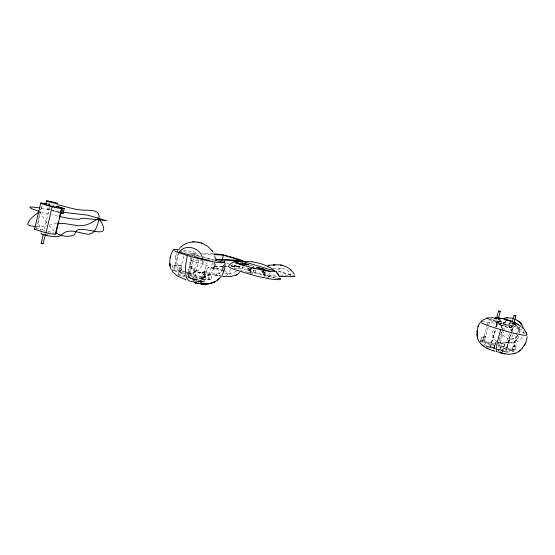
<?xml version="1.0" encoding="UTF-8"?>
<svg xmlns="http://www.w3.org/2000/svg" width="555" height="555" viewBox="0 0 555 555"><rect width="100%" height="100%" fill="white"/><g stroke="black" fill="none" stroke-linecap="round" stroke-linejoin="round"><path stroke-width="0.42" stroke-dasharray="2.77 2.08" d="M202.644 260.857C203.075 268.904 194.326 275.252 186.785 272.644M523.719 330.766L523.205 334.457M267.073 275.051L268.356 276.307L279.505 279.026M175.526 256.937C174.665 262.397 176.712 268.065 180.458 272.061M39.225 214.75L38.725 220.384A22.096 12.827 -73.1 0 0 39.058 224.893L40.466 229.819M175.651 256.209L176.629 252.955M224.026 264.936L223.831 266.053L224.095 264.575L222.118 270.458M175.505 257.027L175.664 256.112M215.458 264L213.959 268.849L211.406 272.658M39.509 213.155L39.877 211.483A39.093 12.522 -23 0 0 38.593 212.35M36.429 228.757L41.708 206.335M49.006 209.617L47.501 209.166L48.68 204.164L55.479 205.981M47.501 209.166L48.715 209.311L49.693 205.149M49.527 207.431L44.171 230.068A11.024 1.152 13.1 0 0 36.13 228.736M172.91 265.2L171.717 269.952L179.3 270.07L180.979 270.59L182.158 265.914L180.479 265.401L172.91 265.2L174.61 265.727L182.158 265.914M174.61 265.727L173.417 270.479L180.979 270.59M178.779 252.365L174.228 270.493A10.108 1.165 14 0 0 184.787 274.017M243.194 266.109L241.356 270.465M177.968 274.579L178.8 271.277M179.3 270.07L180.479 265.401M183.802 256.257L180.195 270.576A10.108 1.165 14 0 1 193.3 274.628L197.233 259.088M190.871 257.159L190.067 260.357A10.711 9.706 -88.3 0 0 197.025 272.567A10.711 9.706 -88.3 0 0 208.708 266.012L190.067 260.357L203.81 260.899M191.066 256.403L191.829 253.392L198.655 253.767M191.69 257.915L187.479 274.6L193.3 274.628M188.256 272.609L192.092 257.43M192.391 256.257L192.98 253.919M187.965 277.167L188.797 273.858M190.941 266.24A10.698 9.699 -88.3 0 0 205.78 270.778L207.022 270.798L204.143 282.1L202.894 282.12L188.096 277.514L190.941 266.24L192.217 266.275A10.67 9.671 -88.3 0 0 194.819 270.334L192.266 280.414M202.103 279.186A10.156 1.179 14.1 0 1 189.2 275.127L193.417 258.436M188.096 277.514L189.38 277.514L192.217 266.275M192.904 279.227L193.744 275.897M193.036 280.476L193.737 280.442L198.732 260.427M202.776 264.215L203.567 261.1M200.279 282.911L202.846 272.803A10.67 9.671 -88.3 0 0 207.022 270.798M201.853 279.297L203.081 274.482L210.22 274.524L211.948 275.051L210.74 279.782L203.602 279.831L204.823 275.023L211.948 275.051M202.825 278.485L207.501 260.108M200.979 282.974L201.673 282.932L202.346 280.483M202.547 279.678L204.296 272.817A10.628 9.643 -88.3 0 1 196.29 270.361L194.819 270.334M202.957 281.822A5.196 0.624 14.1 0 0 195.755 279.408A5.196 0.624 14.1 0 0 195.069 280.351A5.196 0.624 14.1 0 0 202.957 281.822L203.588 279.332M203.928 278.069L205.78 270.778M203.428 279.283L209.02 279.248L210.22 274.524M223.138 269.855L214.209 267.503L208.146 267.364L212.676 268.745L214.639 261.058M214.979 262.626L213.411 268.759L223.048 271.097M214.209 267.503A9.331 9.227 -21.3 0 0 214.827 266.178L215.493 263.764M234.037 268.093L235.251 263.361M238.074 269.154A9.907 9.102 -88.2 0 0 239.247 266.816L239.503 265.956M234.793 268.114L239.33 268.211L240.017 265.547M247.551 270.299L248.238 267.635M240.579 270.451A10.323 0.999 14.5 0 0 247.981 272.29L249.035 268.211M251.464 268.447A10.947 10.156 89.7 0 0 248.55 270.105L249.681 270.125L250.111 268.481M252.74 274.066A10.385 1.013 14.6 0 1 249.792 272.838L250.936 268.412M247.981 272.29L253.108 272.352L253.704 270.056M249.792 272.838L254.898 272.887L255.695 269.82M263.16 274.989L264.125 271.305M264.131 274.78L264.777 272.29L265.866 272.304L265.221 274.787L264.131 274.78A10.947 10.156 89.7 0 0 262.272 271.548L265.866 272.304M263.923 277.091L265.352 271.617M268.356 276.307L279.491 278.971M267.212 277.084L268.863 277.084L270.007 272.699M232.212 264.409L231.497 266.816M480.956 340.021L481.782 337.149L483.884 336.205L485.618 336.725L484.404 340.971L482.531 341.88L486.985 326.319M480.547 341.457L482.67 340.444L483.884 336.205M482.309 341.984L483.544 337.676L485.618 336.725M487.214 325.521L488.358 321.498M488.213 327.006L484.189 341.075A9.463 0.95 16.1 0 1 496.052 344.454M488.837 324.821L490.405 319.354A9.484 0.728 15.8 0 1 504.016 323.315L497.738 345.141M484.661 345.161L485.514 342.164M498.321 319.132L500.076 319.826L499.32 322.448L493.589 320.846L494.297 318.209M491.355 342.886L495.24 329.337M496.024 326.618L497.578 321.185M495.192 348.637L490.363 347.18L496.01 327.519M496.246 326.701L497.183 323.426L500.783 324.252L500.215 325.23L500.783 324.252M490.363 347.18L495.636 329.83M496.572 326.562L497.509 323.294M493.957 347.867L494.824 344.87A4.842 0.486 16.1 0 0 487.991 342.449A4.842 0.486 16.1 0 0 487.685 343.24A4.842 0.486 16.1 0 0 494.824 344.87M496.004 341.693L493.7 349.719L496.392 341.485M501.401 328.054L502.594 323.905L504.016 323.315M511.093 350.545A9.56 0.957 16.2 0 1 498.022 346.535L502.393 331.342M502.566 330.752L504.384 324.425L505.778 323.829A9.581 0.735 15.9 0 1 519.549 327.839L517.85 333.728M498.022 346.535L499.493 345.668L503.454 331.918M503.683 331.113L505.778 323.829M503.801 351.412A4.891 0.506 16.3 0 1 500.076 349.837L500.943 346.799M515.671 324.37L514.867 326.999L509.115 325.369L509.823 322.712L511.426 322.961M500.215 325.23L508.997 327.797L509.539 326.805L512.841 327.769L505.654 351.794L511.363 332.029M502.136 351.655L504.655 343.954L498.869 342.227M504.655 343.954L502.337 351.981L498.217 350.732M508.997 327.797L509.539 326.805M512.265 324.349L510.406 330.759M506.694 347.486L510.628 333.86M511.412 331.134L512.986 325.667M511.599 331.203L512.841 327.769M505.529 351.919A4.891 0.506 16.3 0 0 509.476 352.55L510.343 349.532A4.898 0.493 16.2 0 0 503.76 347.159A4.898 0.493 16.2 0 0 502.858 347.777A4.898 0.493 16.2 0 0 510.316 349.567M511.717 350.829L512.98 346.473L514.617 345.37L516.393 345.904L515.151 350.191L513.521 351.37L514.783 347.014L516.393 345.904M519.549 327.839L518.321 328.491L511.89 350.704L513.375 349.657L514.617 345.37M517.42 335.199L513.202 349.782A9.56 0.957 16.2 0 0 499.493 345.668M518.828 335.969L517.919 338.259L518.398 337.28L515.99 340.652L516.927 339.722L514.818 341.415L510.808 342.733L511.197 342.671L507.464 342.754C513.181 343.85 520.229 341.949 522.609 336.122M509.539 333.652L506.375 341.547L505.39 342.199L503.336 342.206L501.775 343.885A17.822 1.672 -73.3 0 0 501.061 345.259L499.32 349.241A9.157 0.881 -73.4 0 1 498.959 349.962L498.14 350.94M40.397 209.596L40.688 208.784M230.748 269.022L229.035 272.685L227.481 274.593M40.994 208.042L41.646 206.786A6.223 3.677 -73.1 0 1 42.735 205.371M178.204 253.933C174.867 260.302 178.134 268.752 184.524 271.763M221.549 271.409L222.34 270.077L218.885 273.962L219.315 273.671L215.708 275.072M497.453 322.184L496.024 323.759L501.019 319.583M203.283 277.972L207.806 275.779L210.838 273.275M210.768 273.344L211.476 272.581M203.449 278.152L203.838 277.736A20.771 8.408 -72.2 0 1 207.133 275.169M201.853 279.907L201.375 280.4M496.371 323.336L497.301 322.337L496.399 323.121L494.713 323.232L483.731 321.588A26.307 2.13 15.9 0 0 483.01 321.512L482.69 321.484M496.142 323.551L496.905 322.809L496.059 323.204M509.074 325.313L514.922 326.971M497.509 322.129L498.3 321.414M496.794 322.913L498.994 321.283L497.96 321.942M500.083 319.846L498.189 319.52M493.555 320.79L499.34 322.427M507.423 342.241L515.755 337.246M501.762 321.484L499.216 321.324L497.62 322.025L502.587 319.93M207.126 275.204L211.67 274.357L217.99 275.349M498.515 324.522L506.618 321.248A9.393 9.088 19.6 0 0 501.047 328.678M488.823 319.888L490.405 319.354M522.539 328.865L519.071 329.802L519.258 332.549M498.709 321.435L500.034 321.269A13.868 1.048 15.8 0 1 500.679 321.31L511.433 324.113M49.159 225.177L54.341 223.887A18.364 5.647 -22.7 0 1 56.894 223.478M514.201 342.671L515.539 342.317M202.242 278.298L196.956 279.047M46.967 203.47L51.358 203.616M214.827 275.155L217.22 274.933L214.625 275.002L220.411 275.932M201.673 282.932L200.445 282.641M197.753 281.871L198.808 281.774A21.118 8.797 -73.1 0 0 199.183 281.697L199.62 281.565A10.635 4.412 -72.8 0 0 201.375 280.407M230.325 265.685L236.603 266.178M199.481 272.949L200.598 272.928M190.004 278.041L196.158 279.04M189.2 275.127L194.999 275.155A10.156 1.179 14.1 0 1 208.271 279.255L213.099 260.337A10.177 0.964 14.2 0 0 203.324 257.145M196.061 279.04L197.067 279.047M251.353 268.377A10.961 10.163 89.7 0 0 248.071 270.271L263.951 275.03L276.119 275.093M280.289 275.113L290.917 275.162A10.122 9.497 89.7 0 0 276.55 270.382M202.846 272.803L204.296 272.817M202.18 272.963L221.119 273.143M224.567 273.171L230.596 273.226M248.071 270.271L257.492 270.431M212.676 268.745L218.323 268.856L213.848 267.496M273.011 268.329L282.488 268.558M214.827 266.178L226.613 266.483M239.247 266.816L230.825 266.594L239.281 266.823L232.108 264.673M214.875 266.185L226.655 266.497M212.933 253.843L201.812 253.357M198.128 256.25L199.772 256.334A10.177 0.964 14.2 0 1 200.737 256.542M192.294 255.529L194.77 255.654M195.589 255.695L198.066 255.82A10.129 0.95 14.1 0 0 184.905 251.866L179.834 251.575M508.38 342.817L508.796 342.837M202.922 253.996L213.169 254.558M510.191 343.004L506.958 342.671M237.214 266.268L249.056 268.336M251.797 268.786L250.007 268.495M183.656 250.215L197.774 252.754M507.582 342.796L506.049 342.518L506.646 342.636M41.195 208.153L49.34 209.679M220.599 275.884L218.635 275.495M53.544 203.976L54.112 204.08M59.045 211.566L52.697 210.345M57.769 216.131L53.273 215.09A22.831 1.915 13.5 0 1 52.059 214.792M268.911 274.996L278.055 277.285M199.432 282.384L197.677 281.871M278.527 271.062L293.304 275.509M41.306 211.906L48.209 213.821A22.831 1.915 13.5 0 0 49.527 214.161M497.183 323.426L500.464 324.377M509.24 326.944L512.549 327.908M500.534 325.098L509.296 327.658M515.442 325.279L516.844 325.695M278.554 271.492L290.917 275.162M48.68 204.164L50.193 204.615A11.051 0.853 13.5 0 0 48.424 204.219M262.272 271.548L264.777 272.29M481.782 337.149L483.544 337.676M512.98 346.473L514.783 347.014M498.494 342.435L504.294 344.169M48.715 209.311L50.311 209.79M51.109 210.026L59.087 212.419M53.065 210.831L60.363 213.016M226.558 263.008L228.938 263.722M482.67 340.444L484.404 340.971M513.375 349.657L515.151 350.191M191.829 253.392L199.855 255.8M202.984 256.736L214.119 260.08M490.71 346.986L496.663 348.783M497.495 349.033L503.864 350.947M495.997 348.88L504.044 351.308M203.081 274.482L204.823 275.023M209.02 279.248L210.74 279.782M48.209 231.317L55.479 233.572M189.38 277.514L204.143 282.1M189.893 278.006L188.11 277.354M195.457 281.656L194.208 281.239M511.377 323.364L509.823 322.712M196.928 281.635L193.737 280.442M188.568 277.542L189.269 277.798M193.466 280.976L192.974 280.788M525.134 333.43L519.362 330.496L518.432 328.248M180.375 271.971L185.169 275.877M54.258 231.22L49.305 225.94M516.726 325.292L518.474 328.373M46.641 222.5L43.123 217.269A39.127 17.288 52.2 0 1 39.877 211.483M47.945 231.9A3.496 0.361 13.1 0 1 47.841 232.295M43.561 230.755A3.496 0.361 13.1 0 1 44.899 231.026M36.512 226.495A71.831 24.045 -23.5 0 0 38.753 226.53L44.733 226.121A18.627 5.959 -22.8 0 0 46.627 225.781M512.515 334.679A10.066 9.747 22.4 0 1 498.945 342.65M496.447 341.228A10.066 9.747 22.4 0 1 493.527 329.087M495.185 326.763A10.066 9.747 22.4 0 1 512.341 331.8M517.808 335.366A9.393 9.088 19.6 0 1 501.442 332.237M519.293 327.103A9.393 9.088 19.6 0 1 519.119 333.104M489.073 345.931A4.842 0.499 16.2 0 1 493.915 347.763A4.842 0.499 16.2 0 1 490.433 347.347M485.098 345.536A4.842 0.499 16.2 0 1 485.507 345.127M495.435 345.834A9.463 0.95 16.1 0 1 482.822 342.005M502.594 323.905A9.484 0.728 15.8 0 1 489.774 320.256M505.73 350.94A4.891 0.506 16.3 0 1 509.476 352.55M500.076 349.837A4.891 0.506 16.3 0 1 503.565 350.323M518.321 328.491A9.581 0.735 15.9 0 1 504.384 324.425M233.953 265.852A28.534 2.761 14.6 0 1 237.214 266.268M249.681 270.125A10.913 10.129 89.7 0 1 251.762 268.814M263.368 271.561A10.913 10.129 89.7 0 1 265.221 274.787M261.599 271.083A10.961 10.163 89.7 0 1 263.951 275.03M254.898 272.887A10.385 1.013 14.6 0 1 268.863 277.084M264.305 271.395A10.385 0.95 14.6 0 1 263.764 271.27M234.862 268.509A10.323 0.999 14.5 0 1 234.39 268.287M239.33 268.211A10.323 0.999 14.5 0 1 253.108 272.352M249.799 265.234A10.323 0.937 14.5 0 1 252.615 266.178M201.77 278.45A5.203 0.604 14.1 0 1 194.43 276.445A5.203 0.604 14.1 0 1 196.657 276.113A5.203 0.604 14.1 0 1 203.546 278.187M185.446 277.035A5.175 0.617 14 0 1 178.349 274.996M177.961 274.711A5.175 0.617 14 0 1 180.146 274.663A5.175 0.617 14 0 1 185.266 275.877M187.326 276.633A5.175 0.617 14 0 1 187.743 276.855M186.487 272.713A5.175 0.597 14 0 1 186.716 273.788M184.315 273.31A5.175 0.597 14 0 1 178.772 271.333A5.175 0.597 14 0 1 184.302 272.082M224.081 265.72A16.823 16.643 -22.2 0 1 222.839 269.577M236.257 271.173A9.907 9.102 -88.2 0 1 225.399 271.367M223.048 268.648A9.907 9.102 -88.2 0 1 221.646 263.32M227.481 274.607A13.487 5.272 -73.3 0 1 226.197 275.44"/><path stroke-width="0.83" d="M527.25 336.67L525.876 342.65L522.428 347.929M477.175 330.94L477.12 332.355L477.98 326.673L479.728 322.871M477.175 331.099L477.21 335.324L477.099 333.923M55.479 233.572A11.024 1.152 13.1 0 1 46.009 232.843L34.57 229.284L40.661 203.401A11.051 0.853 13.5 0 1 46.218 203.754M45.663 204.372L46.502 200.827M44.011 234.487L45.413 234.703L42.95 243.756L41.188 243.27L43.325 234.21M46.009 232.843L52.17 206.828A11.051 0.853 13.5 0 0 61.556 207.993L59.191 217.949M55.868 231.928L58.213 222.062M55.778 233.967L61.876 208.312M61.889 213.474L63.083 208.444L64.269 208.59L63.076 213.613L60.363 213.016M173.999 249.542L173.583 249.674A19.862 1.866 14.2 0 0 173.5 250.021L174.166 250.589A28.714 2.699 14.2 0 0 174.742 250.929L176.289 251.686A23.698 2.227 14.2 0 0 180.375 253.274L187.299 255.501L185.439 266.761A25.294 10.691 -73.2 0 0 185.439 271.388L186.064 275.634L187.167 278.776A18.35 7.777 -73 0 0 188.013 279.977L190.212 281.309L193.66 281.85M216.263 260.767L216.644 259.268L240.953 260.33L223.408 255.12L214.022 254.606M222.187 259.906L223.408 255.12M240.613 263.209L240.703 262.876A10.323 0.937 14.5 0 1 248.931 264.971M482.135 321.456A26.307 2.13 15.9 0 0 481.893 321.456L480.554 322.06A33.265 2.699 15.9 0 0 480.748 322.358L481.136 322.663A18.613 1.519 15.9 0 0 482.219 323.253L484.071 324.071A26.994 2.192 15.9 0 0 485.202 324.529L487.713 325.48A22.242 1.811 15.9 0 0 493.048 327.304L500.659 329.642L498.265 338.495A23.199 2.262 -73.5 0 0 496.898 344.53L496.399 347.277A24.691 2.407 -73.5 0 0 496.219 348.478L496.434 351.62A61.23 5.966 -73.7 0 0 496.746 351.641L497.037 351.565M480.956 340.021L480.547 341.457L482.309 341.984M496.427 318.854L498.522 311.022L500.291 311.501L498.3 318.494M512.078 322.504L514.103 315.483L515.893 315.982L513.639 323.801L513.07 323.697M478.507 325.181L478.077 326.458L478.445 325.397M280.282 279.262L278.457 279.699L273.788 279.429A29.845 2.886 14.5 0 1 273.164 279.359L271.555 279.151A20.382 1.984 14.6 0 1 268.717 278.679L259.185 276.674A24.17 2.345 14.6 0 1 253.364 275.231L236.319 270.139A24.163 2.345 14.5 0 1 231.817 268.426L230.013 267.579A29.283 2.837 14.6 0 1 229.305 267.198L228.369 266.532A20.244 1.963 14.5 0 1 228.223 266.116L228.5 265.928A36.033 3.503 14.6 0 1 229.035 265.803M223.7 271.784L222.125 274.905M172.695 250.943C169.705 256.375 168.755 263.181 170.94 269.071M177.385 251.394L177.829 250.624M524.357 345.383L525.259 343.878M178.87 252.782C185.183 242.403 202.443 248.279 202.603 259.941M223.908 271.235L223.748 270.535M220.939 276.647C214.938 284.937 203.297 285.291 194.326 282.523L196.595 283.085L194.326 282.523M522.678 347.645C517.69 354.742 508.172 355.422 500.568 352.793L505.029 353.778L497.918 352.057M179.508 248.356C182.803 244.554 187.701 242.334 192.675 241.959M229.173 265.026L231.504 263.139L234.335 261.787M41.188 243.256L41.861 243.298M239.677 272.574L236.569 274.85M519.071 351.128L520.153 350.226M481.629 320.748L486.631 318.293L493.339 317.543M523.081 328.622L523.316 328.04A15.762 1.186 15.8 0 0 523.178 327.908L522.005 327.332M223.068 276.425L230.304 276.702L236.132 275.072M235.702 275.294L236.978 274.642M252.025 261.828L249.764 261.634A31.926 29.526 87.7 0 0 244.235 261.856A36.325 3.281 14.6 0 0 240.44 261.405L235.375 261.502A17.247 1.554 14.5 0 0 235.556 261.932L236.18 262.342A22.637 2.04 14.6 0 0 237.519 263.008L246.08 266.012L258.103 269.147A22.575 2.026 14.5 0 0 260.836 269.751L263.771 270.347A17.267 1.561 14.6 0 0 266.351 270.798L269.189 271.166A40.57 3.607 14.4 0 0 270.306 271.263L273.449 271.353A36.054 3.212 14.5 0 0 274.885 270.979A32.044 29.734 87.1 0 0 270.153 267.697L268.1 266.587M44.761 204.025L46.516 203.539M234.12 261.863L235.514 261.412M503.219 318.598L506.403 317.821M210.733 283.369L215.056 281.739L208.375 283.82L200.854 283.848L205.87 284.056L209.748 283.563M187.299 255.501L196.657 258.13A23.698 2.234 14.2 0 0 202.388 259.553L211.982 261.606A19.98 1.887 14.2 0 0 214.924 262.113L216.617 262.355A29.276 2.747 14.2 0 0 217.282 262.439L224.789 262.577L214.834 260.295M278.881 276.383L287.33 276.508M486.888 318.23L488.386 317.904M507.076 317.738L513 318.272M506.153 317.849L507.312 317.71M274.996 264.874L273.532 265.012C281.468 263.729 290.563 267.08 294.282 274.531M274.059 264.964L267.663 265.311M193.563 241.911L194.736 241.897M192.599 241.966L193.716 241.904M58.226 223.353L64.706 223.568L77.853 225.698L83.451 225.677L89.757 223.672L98.97 218.164C100.753 208.375 87.579 210.845 81.654 209.984C73.239 209.395 65.303 206.356 57.103 204.67M504.731 319.673L505.647 319.687L505.008 319.659M496.316 318.764L496.794 318.854M194.583 241.897L198.128 242.216M514.11 315.483L515.886 315.975M498.543 311.008L500.277 311.487M238.442 262.793L235.424 262.681A10.323 0.937 14.5 0 0 243.95 265.554M288.066 276.536L294.712 276.459A14.527 1.297 14.7 0 0 294.878 276.383M209.901 260.205L207.501 260.108A10.177 0.964 14.2 0 1 194.167 256.139M213.987 253.885L220.141 254.336A14.596 1.276 14.4 0 1 221.362 254.502L233.939 257.804L243.111 260.961A14.243 1.242 14.4 0 1 242.799 261.051L235.41 260.808M268.578 265.359L269.848 265.422L268.925 265.373M263.729 270.431L263.285 270.389M222.527 276.092L221.244 275.974M235.209 260.795C232.358 261.53 225.746 258.505 224.22 261.127L216.644 259.268M495.115 317.606L496.926 317.751M495.469 317.633L497.266 317.786M179.258 249.625L174.811 249.452A35.312 3.337 14.3 0 0 173.999 249.535M497.877 317.862L503.239 318.792M63.339 212.274L87.78 215.174L106.664 220.717L83.423 218.281L81.308 218.337L79.018 219.385L72.296 218.83A48.063 3.947 13.4 0 1 70.45 218.566L66.732 217.962A19.203 1.616 13.5 0 1 63.957 217.442L59.753 216.568M39.537 207.889L33.404 207.133A48.382 4.121 13.6 0 0 32.162 207.043L30.386 207.022A19.175 1.603 13.4 0 0 29.79 207.154L31.156 208.416A22.817 1.915 13.4 0 0 33.432 209.36L38.503 211.06M500.957 318.327L499.098 318.022M198.704 242.327L201.264 242.993M198.031 242.202L198.766 242.334M280.476 265.019L281.073 265.137M281.392 265.193L281.968 265.304M495.192 318.299L494.297 318.23L495.788 318.834M504.87 319.18L505.251 319.271M243.839 264.263L244.783 264.485M42.18 243.361L43.276 243.728M503.017 318.743L512.21 321.532L508.782 320.297M513.521 323.988L515.671 324.37L514.818 323.96M260.503 269.168L261.433 269.411M496.468 318.598L497.287 318.827M511.974 323.1L512.799 323.322M508.179 320.207L505.348 319.68L511.592 321.435M512.966 323.836L512.432 323.683M500.659 329.642L508.595 331.869A22.276 1.811 15.9 0 0 514.707 333.409L517.857 334.117A26.931 2.185 15.9 0 0 519.348 334.429L521.998 334.936A18.731 1.526 15.9 0 0 523.865 335.199L524.787 335.275A34.521 2.81 15.8 0 0 525.758 335.275L526.861 335.095L526.938 334.582A25.988 2.109 15.9 0 0 526.417 334.152M244.242 261.877L274.885 270.979M56.284 206.217L64.269 208.59M56.686 206.543L63.083 208.444M40.661 203.401L52.17 206.828M59.884 212.655L63.076 213.613M512.321 351.01L513.521 351.37M246.253 264.888L246.767 265.04M44.906 234.481L45.406 234.675M513.583 323.558L514.36 323.801M171.717 269.952L172.848 270.306M202.436 279.47L203.602 279.831M513.084 323.572L513.632 323.78M477.106 334.02C476.662 344.079 486.79 349.074 495.102 351.204M492.084 350.219L493.686 350.753M201.805 243.18L207.646 246.295L211.989 250.659M201.201 242.972L201.895 243.208M186.112 279.949L176.927 275.724L172.189 271.333M45.35 235.112L51.622 236.395L58.83 236.437A9.74 5.55 -72.5 0 0 60.044 235.847L64.526 232.545A18.814 10.476 -71.6 0 1 65.996 231.83C72.296 229.763 78.775 232.677 84.991 233.683C94.759 236.846 97.867 225.365 98.97 218.164C114.157 242.049 88.911 226.724 77.672 229.812A18.495 8.2 53.5 0 0 76.555 230.672L74.821 233.919A18.662 8.318 52.3 0 1 73.746 235.049L69.944 236.166A71.484 31.149 50.8 0 1 65.067 236.146L61.272 235.452L58.344 234.217A14.409 6.528 52.2 0 1 56.402 232.968L55.715 232.448M294.15 275.828L294.913 276.334M514.783 318.903L520.215 322.622L523.136 327.325M486.645 348.006L488.046 348.658M513.812 322.219L521.256 326.569M513.861 322.233L515.456 322.982M178.113 276.439L178.641 276.723M518.55 324.696L517.059 323.829M517.309 320.235L520.236 322.642L521.95 324.848M481.83 344.933L483.023 345.869M518.856 321.359L520.826 323.301M279.422 277.951L280.15 278.728M291.541 270.646L290.737 269.862M523.656 328.726L526.653 333.402M279.408 276.321L275.877 271.235L277.611 273.927M212.509 251.408L213.092 252.331M211.941 250.589L212.565 251.484M277.923 273.74L278.79 275.1M41.639 232.059L41.035 231.026M526.709 333.541L526.133 332.174M214.716 255.89L215.548 259.629M170.107 266.199L169.795 263.5L169.906 264.874M56.277 206.772A5.661 0.437 13.5 0 1 50.713 206.051A5.661 0.437 13.5 0 1 46.433 204.351M47.404 234.98A3.496 0.375 13.1 0 1 44.4 234.848A3.496 0.375 13.1 0 1 41.299 233.586M34.57 229.284A11.024 1.152 13.1 0 1 34.736 228.743M38.593 212.35A39.093 12.522 -23 0 0 35.187 214.854C32.426 217.47 28.159 219.995 27.792 224.123A14.374 4.634 -22.4 0 0 28.229 224.893L29.817 225.705L33.175 226.274A71.831 24.045 -23.5 0 0 35.381 226.447M489.982 347.229A4.842 0.499 16.2 0 1 486.249 346.036M489.115 320.006A9.484 0.728 15.8 0 1 488.823 319.888M504.641 351.669A4.891 0.506 16.3 0 1 504.217 351.544M255.127 268.918A10.385 0.95 14.6 0 1 252.442 267.961M256.292 267.524A10.385 0.95 14.6 0 1 270.271 271.686M253.274 266.435A10.323 0.937 14.5 0 1 253.85 266.671M252.019 261.877A55.743 51.448 84.4 0 1 268.079 266.629M280.143 278.728A36.803 3.552 14.5 0 1 280.303 279.13M224.31 261.121A16.823 16.643 -22.2 0 1 224.373 262.744M190.802 255.21A10.129 0.95 14.1 0 1 179.279 251.699M224.914 262.557A15.915 15.741 -23.2 0 1 223.741 271.242M170.517 256.403L170.212 257.867L170.517 256.424M264.215 269.397L257.86 267.718L264.215 269.397M248.425 264.7L242.084 263.056L248.425 264.7M219.086 278.742L217.428 280.192L219.086 278.742M514.908 353.382L513.569 353.785L514.908 353.382M507.603 320.034L506.181 319.729L507.603 320.034M198.01 283.397L195.707 282.877L198.01 283.397M477.682 338.106L477.418 336.843L477.688 338.155M49.076 201.826A5.661 0.416 13.6 0 0 57.498 203.505A5.661 0.416 13.6 0 0 49.416 201.174A5.661 0.416 13.6 0 0 49.076 201.826"/></g></svg>
